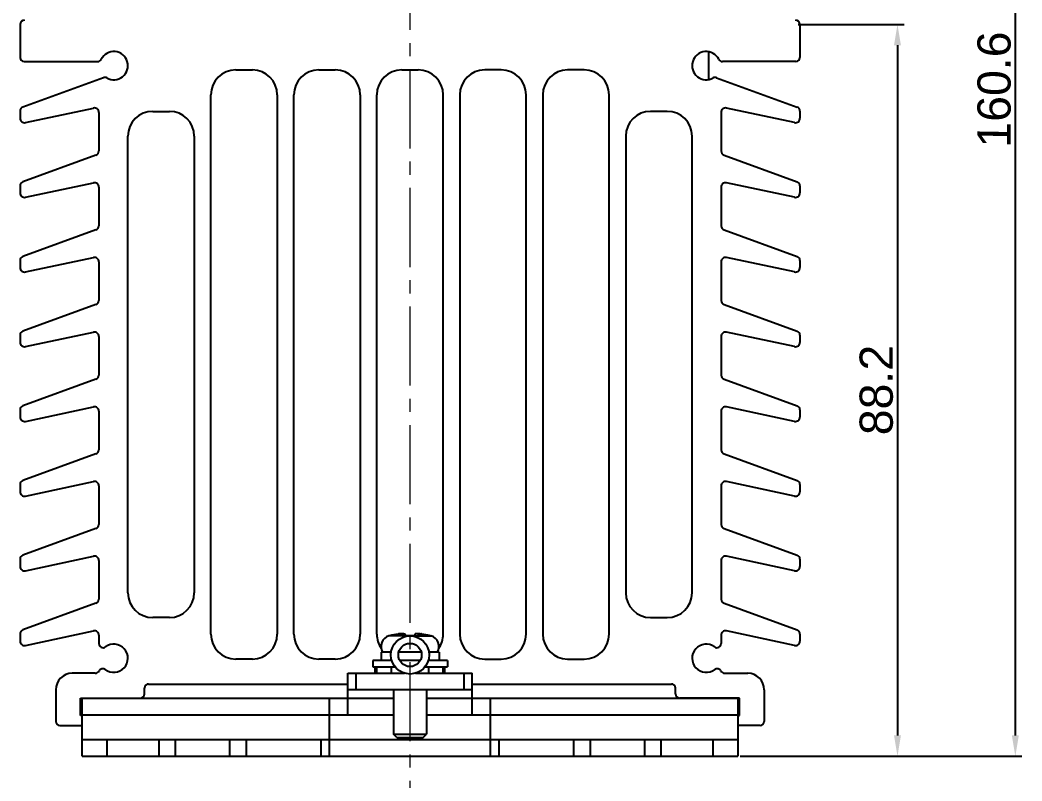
# Model space of a CAD drawing. Header units: millimetres. Extents: x 509 to 5579, y -1329 to 587.
# Drawn here: x 1658.1 to 1778.9, y -1192.6 to -1100.9 of the extents above; entities that cross this region are included whole.
import ezdxf

# ---------------------------------------------------------------- set-up
doc = ezdxf.new("R2010")
doc.units = ezdxf.units.MM
doc.header["$PDMODE"] = 3
doc.header["$PDSIZE"] = 1
doc.linetypes.add('CENTER', pattern=[17.8, 10.75, -2.35, 2.35, -2.35])
doc.linetypes.add('CENTER2', pattern=[28.575, 19.05, -3.175, 3.175, -3.175])
doc.layers.get('0').update_dxf_attribs({"linetype": 'CONTINUOUS'})
doc.layers.get('Defpoints').update_dxf_attribs({"linetype": 'CONTINUOUS'})
doc.layers.add('3', color=112, linetype='CENTER', lineweight=15)
doc.layers.add('Dim', color=1, linetype='CONTINUOUS')
doc.styles.add('OMI-1', font='arial.ttf', dxfattribs={"oblique": 1})
doc.dimstyles.new('1', dxfattribs={"dimtxt": 4, "dimasz": 2.5, "dimexe": 0.8, "dimexo": 0.3, "dimgap": 0.5, "dimtad": 1, "dimtoh": 1, "dimdec": 1, "dimzin": 0, "dimdsep": 46, "dimtxsty": 'OMI-1', "dimcen": 0, "dimclrd": 256, "dimclre": 256, "dimclrt": 256, "dimadec": 0, "dimazin": 0, "dimtfac": 0.8, "dimtdec": 1, "dimtix": 1, "dimtmove": 0, "dimatfit": 3, "dimfxl": 1, "dimtolj": 1, "dimtzin": 0, "dimarcsym": 0})

# ---------------------------------------------------------------- blocks, each defined once
blk = doc.blocks.new('*D4331')
at = {"layer": 'Defpoints', "color": 0}
for p in [(1730.38, -1029.04), (1744.62, -1189.64), (1778.08, -1189.64)]:
    blk.add_point(p, dxfattribs=at)
at = {"layer": 'Dim', "lineweight": -2}
for p, q in [((1730.68, -1029.04), (1778.88, -1029.04)), ((1778.08, -1031.54), (1778.08, -1187.14)), ((1744.92, -1189.64), (1778.88, -1189.64))]:
    blk.add_line(p, q, dxfattribs=at)
at = {"layer": 'Dim'}
for points in [[(1778.5, -1031.54), (1777.66, -1031.54), (1778.08, -1029.04)], [(1777.66, -1187.14), (1778.5, -1187.14), (1778.08, -1189.64)]]:
    blk.add_solid(points, dxfattribs=at)
at = {"layer": 'Dim', "insert": (1775.54, -1109.34), "char_height": 4, "attachment_point": 5, "rotation": 90, "style": 'OMI-1'}
blk.add_mtext('\\A1;160.6', dxfattribs=at)
blk = doc.blocks.new('*D4332')
at = {"layer": 'Defpoints', "color": 0}
for p in [(1751.59, -1101.47), (1744.62, -1189.64), (1763.88, -1189.64)]:
    blk.add_point(p, dxfattribs=at)
at = {"layer": 'Dim', "lineweight": -2}
for p, q in [((1751.89, -1101.47), (1764.68, -1101.47)), ((1763.88, -1103.97), (1763.88, -1187.14)), ((1744.92, -1189.64), (1764.68, -1189.64))]:
    blk.add_line(p, q, dxfattribs=at)
at = {"layer": 'Dim'}
for points in [[(1764.29, -1103.97), (1763.46, -1103.97), (1763.88, -1101.47)], [(1763.46, -1187.14), (1764.29, -1187.14), (1763.88, -1189.64)]]:
    blk.add_solid(points, dxfattribs=at)
at = {"layer": 'Dim', "insert": (1761.34, -1145.55), "char_height": 4, "attachment_point": 5, "rotation": 90, "style": 'OMI-1'}
blk.add_mtext('\\A1;88.2', dxfattribs=at)

msp = doc.modelspace()

# ---------------------------------------------------------------- linework, layer by layer
at = {"linetype": 'Continuous'}
for p, q in [((1658.125, -1101.468), (1658.125, -1105.438)), ((1752.125, -1101.468), (1752.125, -1105.438)), ((1741.125, -1108.111), (1741.125, -1104.766)), ((1658.625, -1105.938), (1667.465, -1105.938)), ((1751.625, -1105.938), (1742.784, -1105.938)), ((1684.125, -1106.938), (1686.125, -1106.938)), ((1694.125, -1106.938), (1696.125, -1106.938)), ((1704.125, -1106.938), (1706.125, -1106.938)), ((1716.125, -1106.938), (1714.125, -1106.938)), ((1726.125, -1106.938), (1724.125, -1106.938)), ((1668.174, -1107.885), (1658.474, -1111.415)), ((1742.075, -1107.885), (1751.776, -1111.415)), ((1681.125, -1174.938), (1681.125, -1109.938)), ((1689.125, -1109.938), (1689.125, -1174.938)), ((1691.125, -1174.938), (1691.125, -1109.938)), ((1699.125, -1109.938), (1699.125, -1174.938)), ((1701.125, -1174.938), (1701.125, -1109.938)), ((1701.125, -1174.938), (1701.125, -1109.938)), ((1709.125, -1174.938), (1709.125, -1109.938)), ((1711.125, -1109.938), (1711.125, -1174.938)), ((1719.125, -1174.938), (1719.125, -1109.938)), ((1721.125, -1109.938), (1721.125, -1174.938)), ((1729.125, -1174.938), (1729.125, -1109.938)), ((1658.125, -1111.914), (1658.125, -1112.773)), ((1658.765, -1113.292), (1666.985, -1111.545)), ((1667.625, -1112.063), (1667.625, -1116.714)), ((1674.125, -1111.938), (1676.125, -1111.938)), ((1736.125, -1111.938), (1734.125, -1111.938)), ((1742.625, -1112.063), (1742.625, -1116.714)), ((1751.485, -1113.292), (1743.265, -1111.545)), ((1752.125, -1111.914), (1752.125, -1112.773)), ((1671.125, -1169.938), (1671.125, -1114.938)), ((1679.125, -1114.938), (1679.125, -1169.938)), ((1731.125, -1114.938), (1731.125, -1169.938)), ((1739.125, -1169.938), (1739.125, -1114.938)), ((1667.276, -1117.212), (1658.474, -1120.415)), ((1742.974, -1117.212), (1751.776, -1120.415)), ((1658.765, -1122.292), (1666.985, -1120.545)), ((1751.485, -1122.292), (1743.265, -1120.545)), ((1658.125, -1120.914), (1658.125, -1121.773)), ((1667.625, -1121.063), (1667.625, -1125.714)), ((1742.625, -1121.063), (1742.625, -1125.714)), ((1752.125, -1120.914), (1752.125, -1121.773)), ((1667.276, -1126.212), (1658.474, -1129.415)), ((1742.974, -1126.212), (1751.776, -1129.415)), ((1658.125, -1129.914), (1658.125, -1130.773)), ((1658.765, -1131.292), (1666.985, -1129.545)), ((1667.625, -1130.063), (1667.625, -1134.714)), ((1742.625, -1130.063), (1742.625, -1134.714)), ((1751.485, -1131.292), (1743.265, -1129.545)), ((1752.125, -1129.914), (1752.125, -1130.773)), ((1667.276, -1135.212), (1658.474, -1138.415)), ((1742.974, -1135.212), (1751.776, -1138.415)), ((1658.765, -1140.292), (1666.985, -1138.545)), ((1751.485, -1140.292), (1743.265, -1138.545)), ((1658.125, -1138.914), (1658.125, -1139.773)), ((1667.625, -1139.063), (1667.625, -1143.714)), ((1742.625, -1139.063), (1742.625, -1143.714)), ((1752.125, -1138.914), (1752.125, -1139.773)), ((1667.276, -1144.212), (1658.474, -1147.415)), ((1742.974, -1144.212), (1751.776, -1147.415)), ((1658.125, -1147.914), (1658.125, -1148.773)), ((1658.765, -1149.292), (1666.985, -1147.545)), ((1667.625, -1148.063), (1667.625, -1152.714)), ((1742.625, -1148.063), (1742.625, -1152.714)), ((1751.485, -1149.292), (1743.265, -1147.545)), ((1752.125, -1147.914), (1752.125, -1148.773)), ((1667.276, -1153.212), (1658.474, -1156.415)), ((1742.974, -1153.212), (1751.776, -1156.415)), ((1658.765, -1158.292), (1666.985, -1156.545)), ((1751.485, -1158.292), (1743.265, -1156.545)), ((1658.125, -1156.914), (1658.125, -1157.773)), ((1667.625, -1157.063), (1667.625, -1161.714)), ((1742.625, -1157.063), (1742.625, -1161.714)), ((1752.125, -1156.914), (1752.125, -1157.773)), ((1667.276, -1162.212), (1658.474, -1165.415)), ((1742.974, -1162.212), (1751.776, -1165.415)), ((1658.125, -1165.914), (1658.125, -1166.773)), ((1658.765, -1167.292), (1666.985, -1165.545)), ((1667.625, -1166.063), (1667.625, -1170.714)), ((1742.625, -1166.063), (1742.625, -1170.714)), ((1751.485, -1167.292), (1743.265, -1165.545)), ((1752.125, -1165.914), (1752.125, -1166.773)), ((1667.276, -1171.212), (1658.474, -1174.415)), ((1742.974, -1171.212), (1751.776, -1174.415)), ((1676.125, -1172.938), (1674.125, -1172.938)), ((1734.125, -1172.938), (1736.125, -1172.938)), ((1658.125, -1174.914), (1658.125, -1175.773)), ((1658.765, -1176.292), (1666.985, -1174.545)), ((1704.388, -1174.917), (1704.425, -1175.126)), ((1704.388, -1174.922), (1704.388, -1174.917)), ((1704.424, -1175.126), (1704.388, -1174.922)), ((1704.554, -1175.126), (1704.518, -1174.922)), ((1706.568, -1174.932), (1706.568, -1174.922)), ((1751.485, -1176.292), (1743.265, -1174.545)), ((1752.125, -1174.914), (1752.125, -1175.773)), ((1667.625, -1175.063), (1667.625, -1176.063)), ((1702.652, -1175.126), (1702.575, -1175.148)), ((1704.912, -1175.148), (1702.575, -1175.148)), ((1702.709, -1175.126), (1702.652, -1175.126)), ((1705.651, -1175.126), (1704.379, -1175.126)), ((1705.338, -1175.148), (1707.675, -1175.148)), ((1707.597, -1175.126), (1707.482, -1175.126)), ((1707.597, -1175.126), (1707.675, -1175.148)), ((1742.625, -1175.063), (1742.625, -1176.063)), ((1702.853, -1177.088), (1701.637, -1177.088)), ((1701.637, -1177.088), (1701.637, -1178.088)), ((1706.479, -1177.088), (1703.771, -1177.088)), ((1708.625, -1177.088), (1707.396, -1177.088)), ((1708.625, -1177.088), (1708.625, -1178.088)), ((1686.125, -1177.938), (1684.125, -1177.938)), ((1696.125, -1177.938), (1694.125, -1177.938)), ((1702.92, -1178.088), (1700.625, -1178.088)), ((1700.625, -1178.088), (1700.625, -1178.888)), ((1706.364, -1178.088), (1703.885, -1178.088)), ((1709.625, -1178.088), (1707.329, -1178.088)), ((1709.625, -1178.088), (1709.625, -1178.888)), ((1714.125, -1177.938), (1716.125, -1177.938)), ((1724.125, -1177.938), (1726.125, -1177.938)), ((1667.19, -1179.638), (1664.425, -1179.638)), ((1697.625, -1179.638), (1704.461, -1179.638)), ((1697.625, -1184.638), (1697.625, -1179.638)), ((1698.625, -1181.638), (1698.625, -1179.638)), ((1700.625, -1178.888), (1703.339, -1178.888)), ((1700.925, -1179.638), (1700.925, -1178.888)), ((1701.121, -1179.638), (1701.121, -1178.888)), ((1702.875, -1179.638), (1702.875, -1178.888)), ((1705.789, -1179.638), (1712.625, -1179.638)), ((1706.91, -1178.888), (1709.625, -1178.888)), ((1707.375, -1179.638), (1707.375, -1178.888)), ((1709.128, -1179.638), (1709.128, -1178.888)), ((1709.325, -1179.638), (1709.325, -1178.888)), ((1711.625, -1179.638), (1711.625, -1181.638)), ((1712.625, -1184.638), (1712.625, -1179.638)), ((1743.059, -1179.638), (1745.825, -1179.638)), ((1673.625, -1180.938), (1697.625, -1180.938)), ((1712.625, -1180.938), (1736.625, -1180.938)), ((1662.425, -1181.638), (1662.425, -1185.438)), ((1673.125, -1182.138), (1673.125, -1181.438)), ((1712.625, -1181.638), (1697.625, -1181.638)), ((1703.125, -1181.638), (1703.125, -1186.988)), ((1707.125, -1181.638), (1707.125, -1186.988)), ((1737.125, -1182.138), (1737.125, -1181.438)), ((1747.825, -1181.638), (1747.825, -1185.438)), ((1665.425, -1182.638), (1672.625, -1182.638)), ((1665.425, -1184.738), (1665.425, -1182.638)), ((1665.425, -1182.638), (1703.125, -1182.638)), ((1665.625, -1189.638), (1665.625, -1182.638)), ((1695.425, -1189.638), (1695.425, -1182.638)), ((1707.125, -1182.638), (1744.825, -1182.638)), ((1714.825, -1189.638), (1714.825, -1182.638)), ((1744.825, -1182.638), (1737.625, -1182.638)), ((1744.625, -1182.638), (1744.625, -1189.638)), ((1744.825, -1184.738), (1744.825, -1182.638)), ((1665.625, -1184.738), (1665.425, -1184.738)), ((1665.625, -1184.638), (1703.125, -1184.638)), ((1707.125, -1184.638), (1744.625, -1184.638)), ((1744.625, -1184.738), (1744.825, -1184.738)), ((1662.925, -1185.938), (1665.625, -1185.938)), ((1703.125, -1186.988), (1707.125, -1186.988)), ((1703.525, -1187.388), (1703.125, -1186.988)), ((1706.725, -1187.388), (1707.125, -1186.988)), ((1747.325, -1185.938), (1744.625, -1185.938)), ((1665.625, -1187.638), (1744.625, -1187.638)), ((1668.625, -1189.638), (1668.625, -1187.638)), ((1674.875, -1189.638), (1674.875, -1187.638)), ((1676.875, -1189.638), (1676.875, -1187.638)), ((1683.375, -1187.638), (1683.375, -1189.638)), ((1685.375, -1187.638), (1685.375, -1189.638)), ((1694.425, -1189.638), (1694.425, -1187.638)), ((1703.525, -1187.388), (1706.725, -1187.388)), ((1715.825, -1187.638), (1715.825, -1189.638)), ((1724.875, -1189.638), (1724.875, -1187.638)), ((1726.875, -1189.638), (1726.875, -1187.638)), ((1733.375, -1187.638), (1733.375, -1189.638)), ((1735.375, -1187.638), (1735.375, -1189.638)), ((1741.625, -1187.638), (1741.625, -1189.638)), ((1665.625, -1189.638), (1744.625, -1189.638))]:
    msp.add_line(p, q, dxfattribs=at)
for radius in [2.3, 1.4]:
    msp.add_circle((1705.125, -1177.438), radius, dxfattribs=at)
for centre, radius, start, end in [((1658.655, -1101.468), 0.53, 90, 180), ((1751.595, -1101.468), 0.53, 0, 90), ((1669.425, -1106.438), 1.7, 240.61561, 152.96431), ((1740.825, -1106.438), 1.7, 27.03569, 299.38439), ((1658.625, -1105.438), 0.5, 180, 270), ((1667.465, -1105.438), 0.5, 270, 332.96431), ((1742.784, -1105.438), 0.5, 207.03569, 270), ((1751.625, -1105.438), 0.5, 270, 0), ((1684.125, -1109.938), 3, 90, 180), ((1686.125, -1109.938), 3, 0, 90), ((1694.125, -1109.938), 3, 90, 180), ((1696.125, -1109.938), 3, 0, 90), ((1704.125, -1109.938), 3, 90, 180), ((1706.125, -1109.938), 3, 0, 90), ((1714.125, -1109.938), 3, 90, 180), ((1716.125, -1109.938), 3, 0, 90), ((1724.125, -1109.938), 3, 90, 180), ((1726.125, -1109.938), 3, 0, 90), ((1668.345, -1108.355), 0.5, 60.61561, 110), ((1741.904, -1108.355), 0.5, 70, 119.38439), ((1658.655, -1111.914), 0.53, 110, 180), ((1667.095, -1112.063), 0.53, 0, 102), ((1674.125, -1114.938), 3, 90, 180), ((1676.125, -1114.938), 3, 0, 90), ((1734.125, -1114.938), 3, 90, 180), ((1736.125, -1114.938), 3, 0, 90), ((1743.155, -1112.063), 0.53, 78, 180), ((1751.595, -1111.914), 0.53, 0, 70), ((1658.655, -1112.773), 0.53, 180, 282), ((1751.595, -1112.773), 0.53, 258, 0), ((1667.095, -1116.714), 0.53, 290, 0), ((1743.155, -1116.714), 0.53, 180, 250), ((1658.655, -1120.914), 0.53, 110, 180), ((1667.095, -1121.063), 0.53, 0, 102), ((1743.155, -1121.063), 0.53, 78, 180), ((1751.595, -1120.914), 0.53, 0, 70), ((1658.655, -1121.773), 0.53, 180, 282), ((1751.595, -1121.773), 0.53, 258, 0), ((1667.095, -1125.714), 0.53, 290, 0), ((1743.155, -1125.714), 0.53, 180, 250), ((1658.655, -1129.914), 0.53, 110, 180), ((1667.095, -1130.063), 0.53, 0, 102), ((1743.155, -1130.063), 0.53, 78, 180), ((1751.595, -1129.914), 0.53, 0, 70), ((1658.655, -1130.773), 0.53, 180, 282), ((1751.595, -1130.773), 0.53, 258, 0), ((1667.095, -1134.714), 0.53, 290, 0), ((1743.155, -1134.714), 0.53, 180, 250), ((1658.655, -1138.914), 0.53, 110, 180), ((1667.095, -1139.063), 0.53, 0, 102), ((1743.155, -1139.063), 0.53, 78, 180), ((1751.595, -1138.914), 0.53, 0, 70), ((1658.655, -1139.773), 0.53, 180, 282), ((1751.595, -1139.773), 0.53, 258, 0), ((1667.095, -1143.714), 0.53, 290, 0), ((1743.155, -1143.714), 0.53, 180, 250), ((1658.655, -1147.914), 0.53, 110, 180), ((1667.095, -1148.063), 0.53, 0, 102), ((1743.155, -1148.063), 0.53, 78, 180), ((1751.595, -1147.914), 0.53, 0, 70), ((1658.655, -1148.773), 0.53, 180, 282), ((1751.595, -1148.773), 0.53, 258, 0), ((1667.095, -1152.714), 0.53, 290, 0), ((1743.155, -1152.714), 0.53, 180, 250), ((1658.655, -1156.914), 0.53, 110, 180), ((1667.095, -1157.063), 0.53, 0, 102), ((1743.155, -1157.063), 0.53, 78, 180), ((1751.595, -1156.914), 0.53, 0, 70), ((1658.655, -1157.773), 0.53, 180, 282), ((1751.595, -1157.773), 0.53, 258, 0), ((1667.095, -1161.714), 0.53, 290, 0), ((1743.155, -1161.714), 0.53, 180, 250), ((1658.655, -1165.914), 0.53, 110, 180), ((1667.095, -1166.063), 0.53, 0, 102), ((1743.155, -1166.063), 0.53, 78, 180), ((1751.595, -1165.914), 0.53, 0, 70), ((1658.655, -1166.773), 0.53, 180, 282), ((1751.595, -1166.773), 0.53, 258, 0), ((1674.125, -1169.938), 3, 180, 270), ((1676.125, -1169.938), 3, 270, 0), ((1734.125, -1169.938), 3, 180, 270), ((1736.125, -1169.938), 3, 270, 0), ((1667.095, -1170.714), 0.53, 290, 0), ((1743.155, -1170.714), 0.53, 180, 250), ((1658.655, -1174.914), 0.53, 110, 180), ((1667.095, -1175.063), 0.53, 0, 102), ((1684.125, -1174.938), 3, 180, 270), ((1686.125, -1174.938), 3, 270, 0), ((1694.125, -1174.938), 3, 180, 270), ((1696.125, -1174.938), 3, 270, 0), ((1704.125, -1174.938), 3, 180, 213.9087), ((1705.087, -1184.031), 9.217, 98.77256, 104.95051), ((1705.811, -1179.821), 4.957, 81.73541, 82.26837), ((1705.089, -1184.124), 9.311, 75.10971, 81.24547), ((1705.793, -1179.946), 5.083, 81.22567, 81.73622), ((1705.162, -1184.033), 9.219, 75.56463, 81.22726), ((1706.125, -1174.938), 3, 326.0913, 0), ((1714.125, -1174.938), 3, 180, 270), ((1716.125, -1174.938), 3, 270, 0), ((1724.125, -1174.938), 3, 180, 270), ((1726.125, -1174.938), 3, 270, 0), ((1743.155, -1175.063), 0.53, 78, 180), ((1751.595, -1174.914), 0.53, 0, 70), ((1658.655, -1175.773), 0.53, 180, 282), ((1668.125, -1176.063), 0.5, 180, 306.22155), ((1669.425, -1177.838), 1.7, 232.93522, 126.22155), ((1702.939, -1176.411), 1.314, 106.09161, 211.00174), ((1705.167, -1184.012), 9.197, 75.39906, 75.56186), ((1705.168, -1184.01), 9.195, 75.04617, 75.39907), ((1707.31, -1176.411), 1.314, 328.99826, 73.90839), ((1740.825, -1177.838), 1.7, 53.77845, 307.06478), ((1742.125, -1176.063), 0.5, 233.77845, 0), ((1751.595, -1175.773), 0.53, 258, 0), ((1664.425, -1181.638), 2, 90, 180), ((1667.19, -1179.108), 0.53, 270, 331.87744), ((1668.099, -1179.593), 0.5, 52.93522, 151.87744), ((1742.151, -1179.593), 0.5, 28.12256, 127.06478), ((1743.059, -1179.108), 0.53, 208.12256, 270), ((1745.825, -1181.638), 2, 0, 90), ((1673.625, -1181.438), 0.5, 90, 180), ((1736.625, -1181.438), 0.5, 0, 90), ((1672.625, -1182.138), 0.5, 270, 0), ((1737.625, -1182.138), 0.5, 180, 270), ((1662.925, -1185.438), 0.5, 180, 270), ((1747.325, -1185.438), 0.5, 270, 0)]:
    msp.add_arc(centre, radius, start, end, dxfattribs=at)
for points, knots in [([(1704.388, -1174.917), (1704.387, -1174.913), (1704.383, -1174.906), (1704.37, -1174.897), (1704.352, -1174.89), (1704.316, -1174.882), (1704.257, -1174.876), (1704.171, -1174.874), (1704.066, -1174.878), (1703.946, -1174.888), (1703.816, -1174.902), (1703.727, -1174.915), (1703.681, -1174.922)], [0, 0, 0, 0, 0.015085, 0.0347678, 0.0612691, 0.0953843, 0.1869095, 0.3081045, 0.4553701, 0.623727, 0.8073754, 1, 1, 1, 1]), ([(1704.225, -1174.876), (1704.255, -1174.875), (1704.31, -1174.875), (1704.366, -1174.878), (1704.391, -1174.88)], [0, 0, 0, 0, 0.5426745, 1, 1, 1, 1]), ([(1704.379, -1175.126), (1704.379, -1175.088), (1704.38, -1175.019), (1704.384, -1174.951), (1704.388, -1174.922)], [0, 0, 0, 0, 0.5633417, 1, 1, 1, 1]), ([(1704.391, -1174.88), (1704.407, -1174.882), (1704.437, -1174.885), (1704.471, -1174.893), (1704.492, -1174.901), (1704.506, -1174.908), (1704.515, -1174.916), (1704.518, -1174.922)], [0, 0, 0, 0, 0.3649106, 0.6504272, 0.7636945, 0.85832, 1, 1, 1, 1]), ([(1704.518, -1174.922), (1704.532, -1174.951), (1704.56, -1175.019), (1704.585, -1175.087), (1704.599, -1175.126)], [0, 0, 0, 0, 0.4410319, 1, 1, 1, 1]), ([(1705.732, -1174.922), (1705.718, -1174.951), (1705.69, -1175.019), (1705.664, -1175.087), (1705.651, -1175.126)], [0, 0, 0, 0, 0.4410319, 1, 1, 1, 1]), ([(1706.507, -1174.922), (1706.413, -1174.907), (1706.276, -1174.89), (1706.099, -1174.878), (1705.985, -1174.874), (1705.888, -1174.877), (1705.821, -1174.884), (1705.779, -1174.893), (1705.757, -1174.901), (1705.741, -1174.91), (1705.734, -1174.918), (1705.732, -1174.922)], [0, 0, 0, 0, 0.3611517, 0.5265896, 0.6737442, 0.7973344, 0.8933875, 0.9303932, 0.9600324, 0.9827794, 1, 1, 1, 1]), ([(1706.024, -1174.876), (1706.055, -1174.875), (1706.123, -1174.876), (1706.274, -1174.884), (1706.394, -1174.897), (1706.478, -1174.909)], [0, 0, 0, 0, 0.204597, 0.444774, 1, 1, 1, 1])]:
    msp.add_open_spline(points, degree=3, knots=knots, dxfattribs=at)
at = {"layer": '3', "linetype": 'CENTER2', "ltscale": 0.5}
msp.add_line((1705.125, -1230.706), (1705.125, -993.844), dxfattribs=at)

# ---------------------------------------------------------------- dimensions: what is measured, and where the dimension line sits
at = {"layer": 'Dim'}
for base, p1, picture, middle in [((1778.08, -1189.638), (1730.379, -1029.038), '*D4331', (1775.538, -1109.338)), ((1763.877, -1189.638), (1751.595, -1101.468), '*D4332', (1761.335, -1145.553))]:
    dim = msp.add_linear_dim(base=base, p1=p1, p2=(1744.625, -1189.638), angle=90, dimstyle='1', dxfattribs=at)
    dim.commit()
    dim.dimension.update_dxf_attribs({"geometry": picture, "text_midpoint": middle})

doc.saveas('drawing.dxf')
